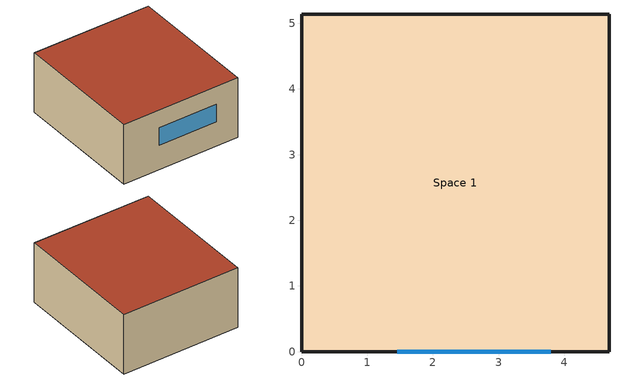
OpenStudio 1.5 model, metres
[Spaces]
Space 1
 floor ground: 4.68,5.14 4.68,0 0,0 0,5.14 z0
 wall outside: 0,0 4.68,0 4.68,5.14 0,5.14 0,0 z0:2.41
 window: 1.46,0 3.8,0 z0.98:1.7
 roof outside: 4.68,0 4.68,5.14 0,5.14 0,0 z2.41
[Building]
Building 1: Space Type=189.1-2009 - Office - OpenOffice - CZ4-8; Default Construction Set=189.1-2009 - CZ5 - Office
[ClimateZones]
Climate Zone Institution Name 1=ASHRAE; Climate Zone Document Name 1=ANSI/ASHRAE Standard 169; Climate Zone Document Year 1=2006; Climate Zone Institution Name 2=CEC; Climate Zone Document Name 2=California Climate Zone Descriptions; Climate Zone Document Year 2=1995
[Site]
Site 1: Latitude {deg}=39.74; Longitude {deg}=-105.18; Time Zone {hr}=-7; Elevation {m}=1829
[SizingPeriod:DesignDay] Barometric Pressure {Pa}=81198; Sky Clearness=0; Rain Indicator=0; Snow Indicator=0; Day of Month=21; Daylight Saving Time Indicator=0; Dry-Bulb Temperature Range Modifier Type=DefaultMultipliers
Name | Maximum Dry-Bulb Temperature {C} | Daily Dry-Bulb Temperature Range {deltaC} | Humidity Indicating Conditions at Maximum Dry-Bulb {BasedOnField A3} | Wind Speed {m/s} | Wind Direction {deg} | Month | Day Type | Humidity Indicating Type | Solar Model Indicator | ASHRAE Taub | ASHRAE Taud
Denver Centennial  Golden   N Ann Clg .4% Condns DP=>MDB | 20.2 | 15.2 | 16.1 | 4.9 | 0 | 7 | SummerDesignDay | Dewpoint | ASHRAETau | 0.424 | 2.025
Denver Centennial  Golden   N Ann Htg 99.6% Condns DB | -18.8 | 0 | -18.8 | 3 | 340 | 12 | WinterDesignDay | Wetbulb | ASHRAEClearSky
Denver Centennial  Golden   N Ann Clg .4% Condns DB=>MWB | 33 | 15.2 | 15.7 | 4.9 | 0 | 7 | SummerDesignDay | Wetbulb | ASHRAETau | 0.424 | 2.025
Denver Centennial  Golden   N Ann Hum_n 99.6% Condns DP=>MCDB | -10.9 | 0 | -21.6 | 3 | 340 | 12 | WinterDesignDay | Dewpoint | ASHRAEClearSky
Denver Centennial  Golden   N Ann Htg Wind 99.6% Condns WS=>MCDB | 3.9 | 0 | 3.9 | 12.2 | 340 | 12 | WinterDesignDay | Wetbulb | ASHRAEClearSky
Denver Centennial  Golden   N Ann Clg .4% Condns Enth=>MDB | 27.3 | 15.2 | 59700 | 4.9 | 0 | 7 | SummerDesignDay | Enthalpy | ASHRAETau | 0.424 | 2.025
Denver Centennial  Golden   N Ann Clg .4% Condns WB=>MDB | 27.3 | 15.2 | 18.4 | 4.9 | 0 | 7 | SummerDesignDay | Wetbulb | ASHRAETau | 0.424 | 2.025
[DefaultConstructionSet]
189.1-2009 - CZ5 - Office: Default Exterior Surface Constructions=Default Surface Constructions 13; Default Interior Surface Constructions=Default Surface Constructions 14; Default Ground Contact Surface Constructions=Default Surface Constructions 15; Default Exterior SubSurface Constructions=Default Sub Surface Constructions 9; Default Interior SubSurface Constructions=Default Sub Surface Constructions 10; Interior Partition Construction=Interior Partition
[DefaultSurfaceConstructions]
Name | Floor Construction | Wall Construction | Roof Ceiling Construction
Default Surface Constructions 13 | ExtSlabCarpet 4in ClimateZone 1-8 | ASHRAE 189.1-2009 ExtWall Mass ClimateZone 5 | ASHRAE 189.1-2009 ExtRoof IEAD ClimateZone 2-5
Default Surface Constructions 14 | Interior Floor | Interior Wall | Interior Ceiling
Default Surface Constructions 15 | ExtSlabCarpet 4in ClimateZone 1-8 | ExtSlabCarpet 4in ClimateZone 1-8 | ExtSlabCarpet 4in ClimateZone 1-8
[Construction]
ExtSlabCarpet 4in ClimateZone 1-8: MAT-CC05 4 HW CONCRETE, CP02 CARPET PAD
Interior Floor: F16 Acoustic tile, F05 Ceiling air space resistance, M11 100mm lightweight concrete
Interior Wall: G01a 19mm gypsum board, F04 Wall air space resistance, G01a 19mm gypsum board
Interior Ceiling: M11 100mm lightweight concrete, F05 Ceiling air space resistance, F16 Acoustic tile
Exterior Door: F08 Metal surface, I01 25mm insulation board
Interior Window: Clear 3mm
Interior Door; Interior Partition: G05 25mm wood
ASHRAE 189.1-2009 ExtRoof IEAD ClimateZone 2-5: Roof Membrane, Roof Insulation [21], Metal Decking
ASHRAE 189.1-2009 ExtWindow ClimateZone 4-5: Theoretical Glass [207]
ASHRAE 189.1-2009 ExtWall Mass ClimateZone 5: 1IN Stucco, 8IN Concrete HW, Wall Insulation [40], 1/2IN Gypsum
[Material] Thermal Absorptance=0.9
Name | Roughness | Thickness {m} | Conductivity {W/m-K} | Density {kg/m3} | Specific Heat {J/kg-K} | Solar Absorptance | Visible Absorptance
MAT-CC05 4 HW CONCRETE | Rough | 0.1016 | 1.311 | 2240 | 836.8 | 0.85 | 0.85
1IN Stucco | Smooth | 0.0253 | 0.6918 | 1858 | 837 | 0.92 | 0.92
8IN Concrete HW | MediumRough | 0.2033 | 1.7296 | 2243 | 837 | 0.65 | 0.65
1/2IN Gypsum | Smooth | 0.0127 | 0.16 | 784.9 | 830 | 0.4 | 0.4
Roof Membrane | VeryRough | 0.0095 | 0.16 | 1121.29 | 1460 | 0.7 | 0.7
Metal Decking | MediumSmooth | 0.0015 | 45.006 | 7680 | 418.4 | 0.6 | 0.6
F16 Acoustic tile | MediumSmooth | 0.0191 | 0.06 | 368 | 590 | 0.3 | 0.3
M11 100mm lightweight concrete | MediumRough | 0.1016 | 0.53 | 1280 | 840 | 0.5 | 0.5
G01a 19mm gypsum board | MediumSmooth | 0.019 | 0.16 | 800 | 1090 | 0.4 | 0.4
F08 Metal surface | Smooth | 0.0008 | 45.28 | 7824 | 500 | 0.7 | 0.7
I01 25mm insulation board | MediumRough | 0.0254 | 0.03 | 43 | 1210 | 0.6 | 0.6
G05 25mm wood | MediumSmooth | 0.0254 | 0.15 | 608 | 1630 | 0.5 | 0.5
Roof Insulation [21] | MediumRough | 0.2105 | 0.049 | 265 | 836.8 | 0.7 | 0.7
Wall Insulation [40] | MediumRough | 0.0794 | 0.0432 | 91 | 837 | 0.5 | 0.5
[Material:NoMass]
CP02 CARPET PAD: Roughness=Smooth; Thermal Resistance {m2-K/W}=0.1; Thermal Absorptance=0.9; Solar Absorptance=0.8; Visible Absorptance=0.8
[Material:AirGap]
Name | Thermal Resistance {m2-K/W}
F05 Ceiling air space resistance | 0.18
F04 Wall air space resistance | 0.15
[DefaultSubSurfaceConstructions]
Name | Fixed Window Construction | Operable Window Construction | Door Construction | Tubular Daylight Dome Construction | Tubular Daylight Diffuser Construction
Default Sub Surface Constructions 9 | ASHRAE 189.1-2009 ExtWindow ClimateZone 4-5 | ASHRAE 189.1-2009 ExtWindow ClimateZone 4-5 | Exterior Door | Interior Window | Interior Window
Default Sub Surface Constructions 10 | Interior Window | Interior Window | Interior Door
[WindowMaterial:Glazing] Optical Data Type=SpectralAverage; Thickness {m}=0.003; Back Side Solar Reflectance at Normal Incidence=0; Back Side Visible Reflectance at Normal Incidence=0; Infrared Transmittance at Normal Incidence=0; Dirt Correction Factor for Solar and Visible Transmittance=1; Solar Diffusing=No
Name | Solar Transmittance at Normal Incidence | Front Side Solar Reflectance at Normal Incidence | Visible Transmittance at Normal Incidence | Front Side Visible Reflectance at Normal Incidence | Front Side Infrared Hemispherical Emissivity | Back Side Infrared Hemispherical Emissivity | Conductivity {W/m-K}
Clear 3mm | 0.837 | 0.075 | 0.898 | 0.081 | 0.84 | 0.84 | 0.9
Theoretical Glass [207] | 0.3311 | 0.6189 | 0.44 | 0.51 | 0.9 | 0.9 | 0.0133
[SpaceType]
189.1-2009 - Office - OpenOffice - CZ4-8: Default Schedule Set=189.1-2009 - Office - OpenOffice - CZ4-8 Schedule Set; Design Specification Outdoor Air Object=189.1-2009 - Office - OpenOffice - CZ4-8 Ventilation; Standards Building Type=Office; Standards Space Type=OpenOffice
[DefaultScheduleSet]
189.1-2009 - Office - OpenOffice - CZ4-8 Schedule Set: Number of People Schedule=Office Work Occ; People Activity Level Schedule=Office Activity; Lighting Schedule=Office Bldg Light; Electric Equipment Schedule=Office Bldg Equip; Infiltration Schedule=Office Infil Quarter On
[Lights:Definition]
189.1-2009 - Office - OpenOffice - CZ4-8 Lights Definition: Design Level Calculation Method=Watts/Area; Watts per Space Floor Area {W/m2}=10.6563
[Lights]
189.1-2009 - Office - OpenOffice - CZ4-8 Lights: Lights Definition=189.1-2009 - Office - OpenOffice - CZ4-8 Lights Definition; Space or SpaceType=189.1-2009 - Office - OpenOffice - CZ4-8
[DesignSpecification:OutdoorAir]
189.1-2009 - Office - OpenOffice - CZ4-8 Ventilation: Outdoor Air Method=Sum; Outdoor Air Flow per Person {m3/s-person}=0.00943895
[People:Definition]
189.1-2009 - Office - OpenOffice - CZ4-8 People Definition: Number of People Calculation Method=People/Area; People per Space Floor Area {person/m2}=0.0565105; Fraction Radiant=0.3
[People]
189.1-2009 - Office - OpenOffice - CZ4-8 People: People Definition=189.1-2009 - Office - OpenOffice - CZ4-8 People Definition; Space or SpaceType=189.1-2009 - Office - OpenOffice - CZ4-8
[SpaceInfiltration:DesignFlowRate]
189.1-2009 - Office - OpenOffice - CZ4-8 Infiltration: Space or SpaceType=189.1-2009 - Office - OpenOffice - CZ4-8; Design Flow Rate Calculation Method=Flow/ExteriorArea; Flow per Exterior Surface Area {m3/s-m2}=0.000226568
[ElectricEquipment:Definition]
189.1-2009 - Office - OpenOffice - CZ4-8 Electric Equipment Definition: Design Level Calculation Method=Watts/Area; Watts per Space Floor Area {W/m2}=7.64238
[ElectricEquipment]
189.1-2009 - Office - OpenOffice - CZ4-8 Electric Equipment: Electric Equipment Definition=189.1-2009 - Office - OpenOffice - CZ4-8 Electric Equipment Definition; Space or SpaceType=189.1-2009 - Office - OpenOffice - CZ4-8
[ThermostatSetpoint:DualSetpoint]
189.1-2009 - Office - BreakRoom - CZ4-8 Thermostat: Heating Setpoint Temperature Schedule=Medium Office HtgSetp; Cooling Setpoint Temperature Schedule=Medium Office ClgSetp
[Space]
Space 1: Thermal Zone=Thermal Zone 1
[ThermalZone]
Thermal Zone 1: Thermostat=189.1-2009 - Office - BreakRoom - CZ4-8 Thermostat; Use Ideal Air Loads=Yes
[Sizing:Zone]
Thermal Zone 1: Zone Cooling Design Supply Air Temperature {C}=14; Zone Heating Design Supply Air Temperature {C}=40; Zone Cooling Design Supply Air Humidity Ratio {kg-H2O/kg-air}=0.0085; Zone Heating Design Supply Air Humidity Ratio {kg-H2O/kg-air}=0.008; Cooling Design Air Flow Method=DesignDay; Heating Design Air Flow Method=DesignDay
[Schedule:Ruleset]
Name | Default Day Schedule | Summer Design Day Schedule | Winter Design Day Schedule
Office Bldg Light | Office Bldg Light Default Schedule | Office Bldg Light Summer Design Day | Office Bldg Light Winter Design Day
Office Activity | Office Activity Default Schedule | Office Activity Summer Design Day | Office Activity Winter Design Day
Office Infil Quarter On | Office Infil Quarter On Default Schedule | Office Infil Quarter On Summer Design Day | Office Infil Quarter On Winter Design Day
Office Bldg Equip | Office Bldg Equip Default Schedule | Office Bldg Equip Summer Design Day | Office Bldg Equip Winter Design Day
Medium Office HtgSetp | Medium Office HtgSetp Default Schedule | Medium Office HtgSetp Summer Design Day | Medium Office HtgSetp Winter Design Day
Medium Office ClgSetp | Medium Office ClgSetp Default Schedule | Medium Office ClgSetp Summer Design Day | Medium Office ClgSetp Winter Design Day
Office Work Occ | Office Bldg Occ Default Schedule | Office Bldg Occ Summer Design Day | Office Bldg Occ Winter Design Day
[Schedule:Day]
Office Bldg Light Default Schedule: 5, 0, 0.05, 7, 0, 0.1, 8, 0, 0.3, 17, 0, 0.9, 18, 0, 0.7, 20, 0, 0.5, 22, 0, 0.3, 23, 0, 0.1, 24, 0, 0.05
Office Bldg Light Summer Design Day; Office Infil Quarter On Rule 1 Day Schedule; Office Bldg Equip Summer Design Day: 24, 0, 1
Office Bldg Light Winter Design Day; Office Bldg Equip Winter Design Day; Office Bldg Occ Winter Design Day; Office Bldg Occ Rule 1 Day Schedule: 24, 0, 0
Office Bldg Light Rule 1 Day Schedule: 24, 0, 0.05
Office Bldg Light Rule 2 Day Schedule: 6, 0, 0.05, 8, 0, 0.1, 14, 0, 0.5, 17, 0, 0.15, 24, 0, 0.05
Office Activity Default Schedule; Office Activity Summer Design Day; Office Activity Winter Design Day: 24, 0, 132
Office Infil Quarter On Default Schedule; Office Infil Quarter On Summer Design Day: 6, 0, 1, 22, 0, 0.25, 24, 0, 1
Office Infil Quarter On Winter Design Day; Office Infil Quarter On Rule 2 Day Schedule: 6, 0, 1, 18, 0, 0.25, 24, 0, 1
Office Bldg Equip Default Schedule: 8, 0, 0.4, 12, 0, 0.9, 13, 0, 0.8, 17, 0, 0.9, 18, 0, 0.8, 20, 0, 0.6, 22, 0, 0.5, 24, 0, 0.4
Office Bldg Equip Rule 1 Day Schedule: 24, 0, 0.3
Office Bldg Equip Rule 2 Day Schedule: 6, 0, 0.3, 8, 0, 0.4, 14, 0, 0.5, 17, 0, 0.35, 24, 0, 0.3
Medium Office HtgSetp Default Schedule: 6, 0, 15.6, 22, 0, 21, 24, 0, 15.6
Medium Office HtgSetp Summer Design Day; Medium Office HtgSetp Rule 1 Day Schedule: 24, 0, 15.6
Medium Office HtgSetp Winter Design Day: 24, 0, 21
Medium Office HtgSetp Rule 2 Day Schedule: 6, 0, 15.6, 18, 0, 21, 24, 0, 15.6
Medium Office ClgSetp Default Schedule; Medium Office ClgSetp Summer Design Day: 6, 0, 26.7, 22, 0, 24, 24, 0, 26.7
Medium Office ClgSetp Winter Design Day; Medium Office ClgSetp Rule 1 Day Schedule: 24, 0, 26.7
Medium Office ClgSetp Rule 2 Day Schedule: 6, 0, 26.7, 18, 0, 24, 24, 0, 26.7
Office Bldg Occ Default Schedule: 6, 0, 0, 7, 0, 0.1, 8, 0, 0.2, 12, 0, 0.85, 13, 0, 0.5, 17, 0, 0.85, 18, 0, 0.7, 20, 0, 0.4, 22, 0, 0.1, 24, 0, 0.05
Office Bldg Occ Summer Design Day: 6, 0, 0, 22, 0, 1, 24, 0, 0.05
Office Bldg Occ Rule 2 Day Schedule: 6, 0, 0, 8, 0, 0.1, 14, 0, 0.4, 17, 0, 0.1, 24, 0, 0
[Schedule:Rule] Apply Monday=No; Apply Tuesday=No; Apply Wednesday=No; Apply Thursday=No; Apply Friday=No; Date Specification Type=DateRange; Start Month=1; Start Day=1; End Month=12; End Day=31
Name | Schedule Ruleset | Rule Order | Day Schedule | Apply Sunday | Apply Saturday
Office Bldg Light Rule 1 | Office Bldg Light | 0 | Office Bldg Light Rule 1 Day Schedule | Yes | No
Office Bldg Light Rule 2 | Office Bldg Light | 1 | Office Bldg Light Rule 2 Day Schedule | No | Yes
Office Infil Quarter On Rule 1 | Office Infil Quarter On | 0 | Office Infil Quarter On Rule 1 Day Schedule | Yes | No
Office Infil Quarter On Rule 2 | Office Infil Quarter On | 1 | Office Infil Quarter On Rule 2 Day Schedule | No | Yes
Office Bldg Equip Rule 1 | Office Bldg Equip | 0 | Office Bldg Equip Rule 1 Day Schedule | Yes | No
Office Bldg Equip Rule 2 | Office Bldg Equip | 1 | Office Bldg Equip Rule 2 Day Schedule | No | Yes
Medium Office HtgSetp Rule 1 | Medium Office HtgSetp | 0 | Medium Office HtgSetp Rule 1 Day Schedule | Yes | No
Medium Office HtgSetp Rule 2 | Medium Office HtgSetp | 1 | Medium Office HtgSetp Rule 2 Day Schedule | No | Yes
Medium Office ClgSetp Rule 1 | Medium Office ClgSetp | 0 | Medium Office ClgSetp Rule 1 Day Schedule | Yes | No
Medium Office ClgSetp Rule 2 | Medium Office ClgSetp | 1 | Medium Office ClgSetp Rule 2 Day Schedule | No | Yes
Office Work Occ Rule 1 | Office Work Occ | 0 | Office Bldg Occ Rule 1 Day Schedule | Yes | No
Office Work Occ Rule 2 | Office Work Occ | 1 | Office Bldg Occ Rule 2 Day Schedule | No | Yes
